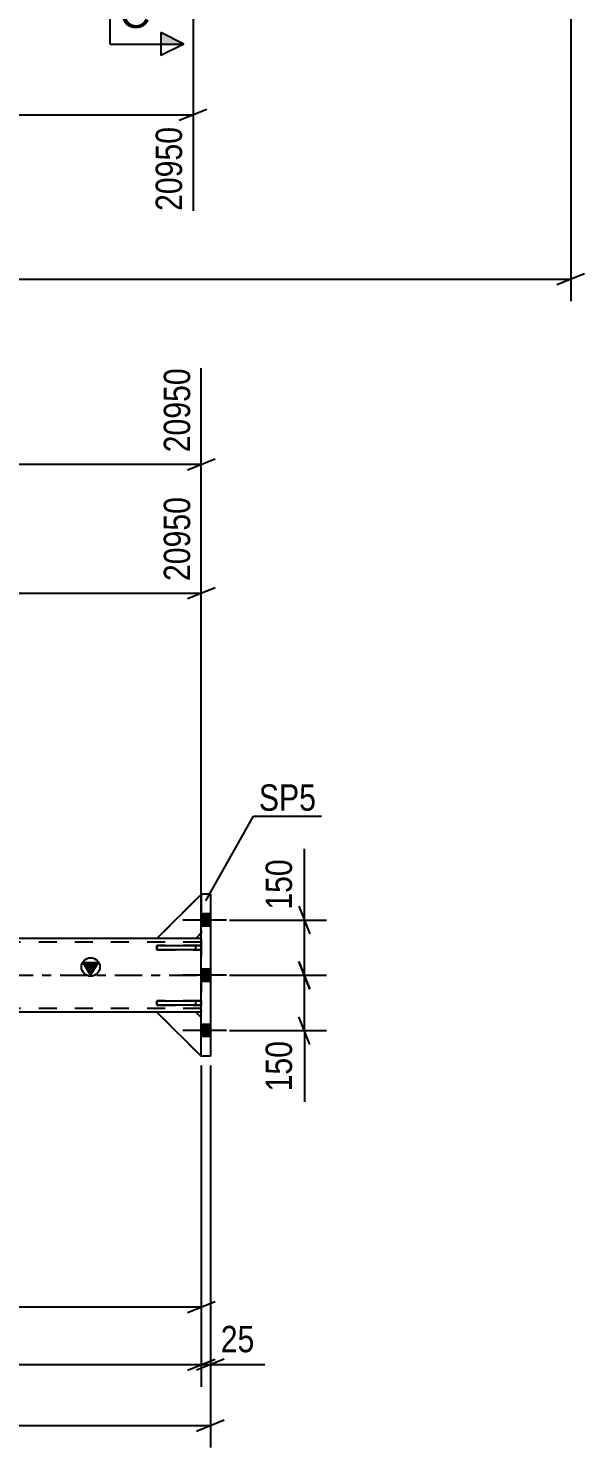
# Model space of a CAD drawing. Header units: millimetres. Extents: x -177 to 1012, y -676 to 165.
# Drawn here: x 780.1 to 840.5, y -297.5 to -143.4 of the extents above; entities that cross this region are included whole.
import ezdxf

# ---------------------------------------------------------------- set-up
doc = ezdxf.new("R2010")
doc.units = ezdxf.units.MM
doc.linetypes.add('DXK_LINE_DOT2', pattern=[3.9198, 1.9599, -1.9599])
doc.linetypes.add('DXK_LINE_DOT3', pattern=[5.9187, 2.979, -0.9799, 0.9799, -0.9799])
doc.styles.add('Arial', font='ARIAL.TTF', dxfattribs={"height": 0.2})
doc.styles.add('Arial Narrow', font='ARIALN.TTF', dxfattribs={"height": 0.2})

# ---------------------------------------------------------------- blocks, each defined once
blk = doc.blocks.new('Part-761545539-4817 - 4645')
at = {"linetype": 'Continuous'}
blk.add_hatch(color=2, dxfattribs=at).paths.add_polyline_path([(786.88, -246.18), (786.08, -244.78), (787.68, -244.78)])
at = {"color": 7, "linetype": 'DXK_LINE_DOT2'}
for p, q in [((798.88, -242.58), (-39.12, -242.58)), ((798.28, -242.18), (794.08, -242.18)), ((798.88, -242.18), (798.88, -250.18)), ((798.88, -249.78), (-39.12, -249.78)), ((798.28, -250.18), (794.08, -250.18))]:
    blk.add_line(p, q, dxfattribs=at)
at = {"color": 2, "linetype": 'Continuous'}
for p, q in [((794.08, -242.18), (-34.32, -242.18)), ((798.88, -242.18), (798.28, -242.18)), ((786.88, -246.18), (786.08, -244.78)), ((786.08, -244.78), (787.68, -244.78)), ((787.68, -244.78), (786.88, -246.18)), ((794.08, -250.18), (-34.32, -250.18)), ((798.88, -250.18), (798.28, -250.18))]:
    blk.add_line(p, q, dxfattribs=at)
at = {"color": 7, "linetype": 'DXK_LINE_DOT3'}
blk.add_line((-39.12, -246.18), (798.88, -246.18), dxfattribs=at)
at = {"color": 2, "linetype": 'Continuous'}
blk.add_circle((786.88, -245.28), 1, dxfattribs=at)
blk = doc.blocks.new('Part-761545539-4797 - 4645')
at = {"color": 7, "linetype": 'DXK_LINE_DOT2'}
for p, q in [((798.88, -242.94), (794.08, -242.94)), ((794.08, -242.94), (794.08, -243.42)), ((794.08, -243.42), (798.88, -243.42)), ((798.28, -243.42), (798.28, -242.94)), ((798.88, -243.42), (798.88, -242.94))]:
    blk.add_line(p, q, dxfattribs=at)
blk = doc.blocks.new('Bolt-761545539-4737 - 4645')
at = {"linetype": 'Continuous'}
for points in [[(798.88, -239.52), (798.88, -240.84), (799.88, -240.84), (799.88, -239.52)], [(798.88, -239.52), (798.88, -240.84), (799.88, -240.84), (799.88, -239.52)], [(798.88, -239.52), (798.88, -240.84), (799.88, -240.84), (799.88, -239.52)], [(798.88, -239.52), (798.88, -240.84), (799.88, -240.84), (799.88, -239.52)], [(798.88, -245.52), (798.88, -246.84), (799.88, -246.84), (799.88, -245.52)], [(798.88, -245.52), (798.88, -246.84), (799.88, -246.84), (799.88, -245.52)], [(798.88, -251.52), (798.88, -252.84), (799.88, -252.84), (799.88, -251.52)], [(798.88, -251.52), (798.88, -252.84), (799.88, -252.84), (799.88, -251.52)], [(798.88, -251.52), (798.88, -252.84), (799.88, -252.84), (799.88, -251.52)], [(798.88, -251.52), (798.88, -252.84), (799.88, -252.84), (799.88, -251.52)]]:
    blk.add_hatch(color=1, dxfattribs=at).paths.add_polyline_path(points)
at = {"color": 1, "linetype": 'Continuous'}
for p, q in [((801.64, -240.18), (796.88, -240.18)), ((801.64, -240.18), (796.88, -240.18)), ((801.64, -240.18), (796.88, -240.18)), ((801.64, -240.18), (796.88, -240.18)), ((799.88, -239.52), (798.88, -239.52)), ((799.88, -239.52), (798.88, -239.52)), ((799.88, -239.52), (798.88, -239.52)), ((799.88, -239.52), (798.88, -239.52)), ((799.88, -240.84), (798.88, -240.84)), ((799.88, -240.84), (798.88, -240.84)), ((799.88, -240.84), (798.88, -240.84)), ((799.88, -240.84), (798.88, -240.84)), ((801.64, -246.18), (796.88, -246.18)), ((801.64, -246.18), (796.88, -246.18)), ((799.88, -245.52), (798.88, -245.52)), ((799.88, -245.52), (798.88, -245.52)), ((799.88, -246.84), (798.88, -246.84)), ((799.88, -246.84), (798.88, -246.84)), ((801.64, -252.18), (796.88, -252.18)), ((801.64, -252.18), (796.88, -252.18)), ((801.64, -252.18), (796.88, -252.18)), ((801.64, -252.18), (796.88, -252.18)), ((799.88, -251.52), (798.88, -251.52)), ((799.88, -251.52), (798.88, -251.52)), ((799.88, -251.52), (798.88, -251.52)), ((799.88, -251.52), (798.88, -251.52)), ((799.88, -252.84), (798.88, -252.84)), ((799.88, -252.84), (798.88, -252.84)), ((799.88, -252.84), (798.88, -252.84)), ((799.88, -252.84), (798.88, -252.84))]:
    blk.add_line(p, q, dxfattribs=at)
blk = doc.blocks.new('Part-761545539-4774 - 4645')
at = {"color": 7, "linetype": 'DXK_LINE_DOT2'}
for p, q in [((798.28, -250.18), (794.08, -250.18)), ((794.08, -250.18), (798.88, -254.98)), ((798.88, -250.78), (798.28, -250.18)), ((798.88, -254.98), (798.88, -250.78))]:
    blk.add_line(p, q, dxfattribs=at)
blk = doc.blocks.new('Part-761545539-4800 - 4645')
at = {"color": 7, "linetype": 'DXK_LINE_DOT2'}
for p, q in [((798.88, -248.94), (794.08, -248.94)), ((794.08, -248.94), (794.08, -249.42)), ((794.08, -249.42), (798.88, -249.42)), ((798.28, -249.42), (798.28, -248.94)), ((798.88, -249.42), (798.88, -248.94))]:
    blk.add_line(p, q, dxfattribs=at)
blk = doc.blocks.new('Part-761545539-4803 - 4645')
at = {"color": 2, "linetype": 'Continuous'}
for p, q in [((794.08, -243.42), (794.08, -242.94)), ((794.08, -242.94), (798.88, -242.94)), ((798.88, -243.42), (794.08, -243.42)), ((798.88, -242.94), (798.88, -243.42))]:
    blk.add_line(p, q, dxfattribs=at)
at = {"color": 7, "linetype": 'DXK_LINE_DOT2'}
blk.add_line((798.28, -243.42), (798.28, -242.94), dxfattribs=at)
blk = doc.blocks.new('Part-761545539-4806 - 4645')
at = {"color": 2, "linetype": 'Continuous'}
for p, q in [((794.08, -249.42), (794.08, -248.94)), ((794.08, -248.94), (798.88, -248.94)), ((798.88, -249.42), (794.08, -249.42)), ((798.88, -248.94), (798.88, -249.42))]:
    blk.add_line(p, q, dxfattribs=at)
at = {"color": 7, "linetype": 'DXK_LINE_DOT2'}
blk.add_line((798.28, -249.42), (798.28, -248.94), dxfattribs=at)
blk = doc.blocks.new('Part-761545539-4936 - 4645')
at = {"color": 2, "linetype": 'Continuous'}
for p, q in [((798.88, -254.98), (798.88, -237.38)), ((799.88, -237.38), (798.88, -237.38)), ((799.88, -237.38), (799.88, -254.98)), ((799.88, -254.98), (798.88, -254.98))]:
    blk.add_line(p, q, dxfattribs=at)
blk = doc.blocks.new('Part-761545539-4826 - 4645')
at = {"color": 7, "linetype": 'DXK_LINE_DOT2'}
for p, q in [((798.28, -250.18), (794.08, -250.18)), ((794.08, -250.18), (798.88, -254.98)), ((798.88, -250.78), (798.28, -250.18)), ((798.88, -254.98), (798.88, -250.78))]:
    blk.add_line(p, q, dxfattribs=at)
blk = doc.blocks.new('Part-761545539-4829 - 4645')
at = {"color": 2, "linetype": 'Continuous'}
for p, q in [((798.28, -250.18), (794.08, -250.18)), ((794.08, -250.18), (798.88, -254.98)), ((798.88, -250.78), (798.28, -250.18))]:
    blk.add_line(p, q, dxfattribs=at)
at = {"color": 7, "linetype": 'DXK_LINE_DOT2'}
for p, q in [((798.88, -250.78), (798.88, -250.78)), ((798.88, -250.78), (798.88, -250.78)), ((798.88, -254.98), (798.88, -250.78)), ((798.88, -254.98), (798.88, -254.98)), ((798.88, -254.98), (798.88, -254.98))]:
    blk.add_line(p, q, dxfattribs=at)
blk = doc.blocks.new('Part-761545539-4832 - 4645')
at = {"color": 7, "linetype": 'DXK_LINE_DOT2'}
for p, q in [((794.08, -242.18), (798.88, -237.38)), ((798.88, -237.38), (798.88, -241.58)), ((798.88, -241.58), (798.28, -242.18)), ((798.28, -242.18), (794.08, -242.18))]:
    blk.add_line(p, q, dxfattribs=at)
blk = doc.blocks.new('Part-761545539-4835 - 4645')
at = {"color": 7, "linetype": 'DXK_LINE_DOT2'}
for p, q in [((794.08, -242.18), (798.88, -237.38)), ((798.88, -237.38), (798.88, -241.58)), ((798.88, -241.58), (798.28, -242.18)), ((798.28, -242.18), (794.08, -242.18))]:
    blk.add_line(p, q, dxfattribs=at)
blk = doc.blocks.new('Part-761545539-4838 - 4645')
at = {"color": 2, "linetype": 'Continuous'}
for p, q in [((794.08, -242.18), (798.88, -237.39)), ((798.88, -241.59), (798.28, -242.18)), ((798.28, -242.18), (794.08, -242.18))]:
    blk.add_line(p, q, dxfattribs=at)
at = {"color": 7, "linetype": 'DXK_LINE_DOT2'}
for p, q in [((798.88, -237.39), (798.88, -237.38)), ((798.88, -237.38), (798.88, -241.58)), ((798.88, -237.38), (798.88, -237.39)), ((798.88, -241.58), (798.88, -241.59)), ((798.88, -241.58), (798.88, -241.59))]:
    blk.add_line(p, q, dxfattribs=at)
blk = doc.blocks.new('StraightDimension-761545539-18968 - 1890')
at = {"color": 7, "linetype": 'Continuous'}
for p, q in [((701.64, -122.6), (701.64, -167.68)), ((798, -134.6), (798, -163.18)), ((703.14, -152.14), (700.14, -153.34)), ((796.5, -153.34), (799.5, -152.14)), ((701.64, -152.74), (798, -152.74))]:
    blk.add_line(p, q, dxfattribs=at)
at = {"color": 0}
blk.add_wipeout([(754.08, -151.99), (754.08, -147.79), (745.56, -147.79), (745.56, -151.99)], dxfattribs=at)
at = {"color": 0, "linetype": 'Continuous'}
blk.add_wipeout([(797.4, -153.44), (793.2, -153.44), (793.2, -163.78), (797.4, -163.78)], dxfattribs=at)
at = {"color": 3, "style": 'Arial Narrow'}
blk.add_text('2409', height=2.863, dxfattribs=at).set_placement((746.16, -151.39))
at = {"color": 3, "linetype": 'Continuous', "style": 'Arial Narrow'}
blk.add_text('20950', height=2.863, rotation=90.0002, dxfattribs=at).set_placement((796.8, -163.18))
blk = doc.blocks.new('StraightDimension-761545539-2909 - 1890')
at = {"color": 7, "linetype": 'Continuous'}
for p, q in [((839, -7), (839, -172.98)), ((-41, -170.58), (839, -170.58)), ((837.5, -171.18), (840.5, -169.98))]:
    blk.add_line(p, q, dxfattribs=at)
blk = doc.blocks.new('StraightDimension-761545539-5079 - 4645')
at = {"color": 7, "linetype": 'Continuous'}
for p, q in [((798.88, -255.98), (798.88, -290.86)), ((797.38, -289.06), (800.38, -287.86)), ((-39.12, -288.46), (798.88, -288.46))]:
    blk.add_line(p, q, dxfattribs=at)
blk = doc.blocks.new('StraightDimension-761545539-5115 - 4645')
at = {"color": 7, "linetype": 'Continuous'}
for p, q in [((798.88, -241.18), (798.88, -180.25)), ((236.03, -190.69), (798.88, -190.69)), ((797.38, -191.29), (800.38, -190.09))]:
    blk.add_line(p, q, dxfattribs=at)
at = {"color": 0, "linetype": 'Continuous'}
blk.add_wipeout([(798.28, -179.65), (794.08, -179.65), (794.08, -189.99), (798.28, -189.99)], dxfattribs=at)
at = {"color": 3, "linetype": 'Continuous', "style": 'Arial Narrow'}
blk.add_text('20950', height=2.863, rotation=90.0002, dxfattribs=at).set_placement((797.68, -189.39))
blk = doc.blocks.new('StraightDimension-761545539-5062 - 4645')
at = {"color": 7, "linetype": 'Continuous'}
for p, q in [((798.88, -255.98), (798.88, -290.86)), ((799.88, -255.98), (799.88, -290.86)), ((797.38, -289.06), (800.38, -287.86)), ((801.38, -287.86), (798.38, -289.06)), ((798.88, -288.46), (799.88, -288.46))]:
    blk.add_line(p, q, dxfattribs=at)
at = {"color": 0}
blk.add_wipeout([(805.26, -287.71), (805.26, -283.51), (800.4, -283.51), (800.4, -287.71)], dxfattribs=at)
at = {"color": 7, "linetype": 'Continuous'}
blk.add_line((799.88, -288.46), (805.78, -288.46), dxfattribs=at)
blk.add_line((799.88, -288.46), (805.78, -288.46), dxfattribs=at)
at = {"color": 3, "style": 'Arial Narrow'}
blk.add_text('25', height=2.863, dxfattribs=at).set_placement((801, -287.11))
blk = doc.blocks.new('StraightDimension-761545539-5104 - 4645')
at = {"color": 7, "linetype": 'Continuous'}
for p, q in [((799.88, -255.98), (799.88, -297.47)), ((-40.12, -295.07), (799.88, -295.07)), ((798.38, -295.67), (801.38, -294.47))]:
    blk.add_line(p, q, dxfattribs=at)
blk = doc.blocks.new('StraightDimension-761545539-5195 - 4645')
at = {"color": 7, "linetype": 'Continuous'}
for p, q in [((637.88, -236.23), (637.88, -194.23)), ((798.88, -241.18), (798.88, -194.23)), ((639.38, -204.07), (636.38, -205.27)), ((637.88, -204.67), (798.88, -204.67)), ((797.38, -205.27), (800.38, -204.07))]:
    blk.add_line(p, q, dxfattribs=at)
at = {"color": 0, "linetype": 'Continuous'}
blk.add_wipeout([(798.28, -193.63), (794.08, -193.63), (794.08, -203.97), (798.28, -203.97)], dxfattribs=at)
at = {"color": 0}
blk.add_wipeout([(722.63, -203.92), (722.63, -199.72), (714.12, -199.72), (714.12, -203.92)], dxfattribs=at)
at = {"color": 3, "linetype": 'Continuous', "style": 'Arial Narrow'}
blk.add_text('20950', height=2.863, rotation=90.0002, dxfattribs=at).set_placement((797.68, -203.37))
at = {"color": 3, "style": 'Arial Narrow'}
blk.add_text('4025', height=2.863, dxfattribs=at).set_placement((714.72, -203.32))
blk = doc.blocks.new('StraightDimension-761545539-5242 - 4645')
at = {"color": 7, "linetype": 'Continuous'}
for p, q in [((637.88, -256.14), (637.88, -284.59)), ((798.88, -255.98), (798.88, -284.59)), ((639.38, -281.59), (636.38, -282.79)), ((797.38, -282.79), (800.38, -281.59)), ((637.88, -282.19), (798.88, -282.19))]:
    blk.add_line(p, q, dxfattribs=at)
at = {"color": 0}
blk.add_wipeout([(722.63, -281.44), (722.63, -277.24), (714.12, -277.24), (714.12, -281.44)], dxfattribs=at)
at = {"color": 3, "style": 'Arial Narrow'}
blk.add_text('4025', height=2.863, dxfattribs=at).set_placement((714.72, -280.84))
blk = doc.blocks.new('StraightDimension-761545539-5312 - 4645')
at = {"color": 7, "linetype": 'Continuous'}
for p, q in [((809.49, -244.68), (810.69, -247.68)), ((801.94, -246.18), (812.49, -246.18)), ((810.09, -252.18), (810.09, -246.18)), ((810.69, -253.68), (809.49, -250.68)), ((801.94, -252.18), (812.49, -252.18))]:
    blk.add_line(p, q, dxfattribs=at)
at = {"color": 0}
blk.add_wipeout([(809.34, -252.71), (805.14, -252.71), (805.14, -259.39), (809.34, -259.39)], dxfattribs=at)
at = {"color": 7, "linetype": 'Continuous'}
blk.add_line((810.09, -252.18), (810.09, -259.92), dxfattribs=at)
blk.add_line((810.09, -252.18), (810.09, -259.92), dxfattribs=at)
at = {"color": 3, "style": 'Arial Narrow'}
blk.add_text('150', height=2.863, rotation=90.0002, dxfattribs=at).set_placement((808.74, -258.79))
blk = doc.blocks.new('StraightDimension-761545539-5325 - 4645')
at = {"color": 7, "linetype": 'Continuous'}
for p, q in [((809.49, -238.68), (810.69, -241.68)), ((801.94, -240.18), (812.49, -240.18)), ((810.09, -246.18), (810.09, -240.18)), ((810.69, -247.68), (809.49, -244.68)), ((801.94, -246.18), (812.49, -246.18))]:
    blk.add_line(p, q, dxfattribs=at)
at = {"color": 0}
blk.add_wipeout([(809.34, -232.98), (805.14, -232.98), (805.14, -239.66), (809.34, -239.66)], dxfattribs=at)
at = {"color": 7, "linetype": 'Continuous'}
blk.add_line((810.09, -240.18), (810.09, -232.45), dxfattribs=at)
blk.add_line((810.09, -240.18), (810.09, -232.45), dxfattribs=at)
at = {"color": 3, "style": 'Arial Narrow'}
blk.add_text('150', height=2.863, rotation=90.0002, dxfattribs=at).set_placement((808.74, -239.06))
blk = doc.blocks.new('SectionMark-761545539-3905 - 1890')
at = {"linetype": 'Continuous'}
for points in [[(794.5, -113.66), (794.5, -112.41), (797, -112.41)], [(794.5, -145.06), (794.5, -143.81), (797, -145.06)]]:
    blk.add_hatch(color=6, dxfattribs=at).paths.add_polyline_path(points)
at = {"color": 6, "linetype": 'Continuous'}
for p, q in [((789, -112.41), (789, -120.41)), ((789, -112.41), (797, -112.41)), ((794.5, -113.66), (794.5, -111.16)), ((794.5, -111.16), (797, -112.41)), ((797, -112.41), (794.5, -113.66)), ((789, -145.06), (789, -137.06)), ((797, -145.06), (794.5, -143.81)), ((794.5, -143.81), (794.5, -146.31)), ((789, -145.06), (797, -145.06)), ((797, -145.06), (794.5, -146.31))]:
    blk.add_line(p, q, dxfattribs=at)
at = {"color": 0, "linetype": 'Continuous'}
for points in [[(793.37, -117.66), (793.37, -114.16), (790, -114.16), (790, -117.66)], [(793.37, -143.31), (793.37, -139.81), (790, -139.81), (790, -143.31)]]:
    blk.add_wipeout(points, dxfattribs=at)
at = {"color": 3, "linetype": 'Continuous', "style": 'Arial'}
for p in [(790, -117.66), (790, -143.31)]:
    blk.add_text('C', height=3.34, dxfattribs=at).set_placement(p)
blk = doc.blocks.new('Mark-761545539-4932 - 4645')
at = {"color": 0}
blk.add_wipeout([(811.35, -228.31), (811.35, -225.31), (805.14, -225.31), (805.14, -228.31)], dxfattribs=at)
blk.add_wipeout([(811.35, -228.31), (811.35, -225.31), (805.14, -225.31), (805.14, -228.31)], dxfattribs=at)
at = {"color": 30, "linetype": 'Continuous'}
for p, q in [((799.38, -238.08), (804.54, -228.91)), ((804.54, -228.91), (811.95, -228.91))]:
    blk.add_line(p, q, dxfattribs=at)
at = {"color": 3, "style": 'Arial Narrow'}
blk.add_text('SP5', height=2.863, dxfattribs=at).set_placement((805.14, -228.31))

msp = doc.modelspace()

# ---------------------------------------------------------------- block references
for name in ['StraightDimension-761545539-18968 - 1890', 'Part-761545539-4832 - 4645', 'Part-761545539-4835 - 4645', 'Part-761545539-4838 - 4645', 'Part-761545539-4936 - 4645', 'Bolt-761545539-4737 - 4645', 'Part-761545539-4817 - 4645', 'Part-761545539-4797 - 4645', 'Part-761545539-4803 - 4645', 'Part-761545539-4800 - 4645', 'Part-761545539-4806 - 4645', 'Part-761545539-4774 - 4645', 'Part-761545539-4826 - 4645', 'Part-761545539-4829 - 4645', 'StraightDimension-761545539-5079 - 4645']:
    msp.add_blockref(name, (0, 0))

# ---------------------------------------------------------------- next in the draw order: block references
for name in ['StraightDimension-761545539-2909 - 1890', 'StraightDimension-761545539-5115 - 4645', 'StraightDimension-761545539-5062 - 4645']:
    msp.add_blockref(name, (0, 0))

# ---------------------------------------------------------------- next in the draw order: block references
for name in ['SectionMark-761545539-3905 - 1890', 'StraightDimension-761545539-5195 - 4645', 'StraightDimension-761545539-5104 - 4645']:
    msp.add_blockref(name, (0, 0))

# ---------------------------------------------------------------- next in the draw order: block references
for name in ['StraightDimension-761545539-5312 - 4645', 'StraightDimension-761545539-5242 - 4645']:
    msp.add_blockref(name, (0, 0))

# ---------------------------------------------------------------- next in the draw order: block references
msp.add_blockref('StraightDimension-761545539-5325 - 4645', (0, 0))

# ---------------------------------------------------------------- next in the draw order: block references
msp.add_blockref('Mark-761545539-4932 - 4645', (0, 0))

doc.saveas('drawing.dxf')
